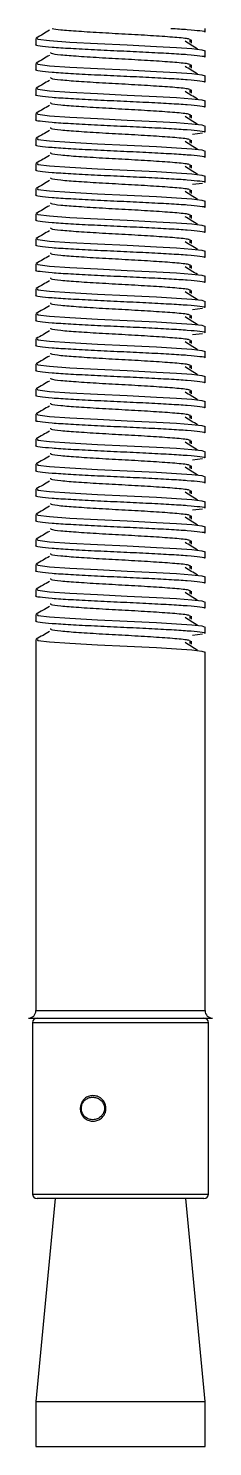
# Model space of a CAD drawing. Header units: millimetres. Extents: x 27 to 146, y -84 to 61.
# Drawn here: x 41.5 to 51.9, y -84.1 to -4.2 of the extents above; entities that cross this region are included whole.
import ezdxf

# ---------------------------------------------------------------- set-up
doc = ezdxf.new("R2010")
doc.units = ezdxf.units.MM

msp = doc.modelspace()

# ---------------------------------------------------------------- linework, layer by layer
at = {"color": 7, "linetype": 'Continuous', "lineweight": 25}
for p, q in [((41.929, -4.737), (41.929, -5.089)), ((51.454, -4.384), (51.454, -4.175)), ((51.454, -5.795), (51.454, -5.442)), ((41.929, -6.148), (41.929, -6.5)), ((51.454, -7.206), (51.454, -6.853)), ((41.929, -7.559), (41.929, -7.912)), ((51.454, -8.617), (51.454, -8.264)), ((41.929, -8.97), (41.929, -9.323)), ((41.929, -10.381), (41.929, -10.734)), ((51.308, -10.083), (50.751, -10.153)), ((51.454, -10.028), (51.454, -9.675)), ((51.454, -11.44), (51.454, -11.087)), ((41.929, -11.792), (41.929, -12.145)), ((51.454, -12.851), (51.454, -12.498)), ((41.929, -13.203), (41.929, -13.556)), ((51.308, -12.905), (50.751, -12.975)), ((51.454, -14.262), (51.454, -13.909)), ((41.929, -14.614), (41.929, -14.967)), ((51.454, -15.673), (51.454, -15.32)), ((41.929, -16.026), (41.929, -16.378)), ((51.454, -17.084), (51.454, -16.731)), ((41.929, -17.437), (41.929, -17.789)), ((51.454, -18.495), (51.454, -18.142)), ((41.929, -18.848), (41.929, -19.2)), ((51.308, -19.961), (50.751, -20.03)), ((51.454, -19.906), (51.454, -19.553)), ((41.929, -20.259), (41.929, -20.612)), ((51.308, -21.372), (50.751, -21.441)), ((51.454, -21.317), (51.454, -20.964)), ((41.929, -21.67), (41.929, -22.023)), ((41.929, -23.081), (41.929, -23.434)), ((51.454, -22.728), (51.454, -22.375)), ((51.454, -24.14), (51.454, -23.787)), ((41.929, -24.492), (41.929, -24.845)), ((51.454, -25.551), (51.454, -25.198)), ((41.929, -25.903), (41.929, -26.256)), ((51.454, -26.962), (51.454, -26.609)), ((41.929, -27.314), (41.929, -27.667)), ((41.929, -28.726), (41.929, -29.078)), ((51.308, -28.428), (50.751, -28.497)), ((51.454, -28.373), (51.454, -28.02)), ((51.454, -29.784), (51.454, -29.431)), ((41.929, -30.137), (41.929, -30.489)), ((51.454, -31.195), (51.454, -30.842)), ((41.929, -31.548), (41.929, -31.9)), ((51.308, -31.25), (50.751, -31.319)), ((51.454, -32.606), (51.454, -32.253)), ((41.929, -32.959), (41.929, -33.312)), ((51.454, -34.017), (51.454, -33.664)), ((41.929, -34.37), (41.929, -34.723)), ((51.454, -35.428), (51.454, -35.075)), ((41.929, -35.781), (41.929, -36.134)), ((51.454, -36.84), (51.454, -36.487)), ((41.929, -37.192), (41.929, -37.545)), ((51.308, -38.305), (50.751, -38.375)), ((51.454, -38.251), (51.454, -37.898)), ((41.929, -38.603), (41.929, -59.504)), ((51.454, -59.504), (51.454, -39.309)), ((41.929, -59.504), (51.454, -59.504)), ((41.502, -59.93), (51.88, -59.93)), ((41.738, -60.184), (41.738, -69.836)), ((51.644, -60.184), (41.738, -60.184)), ((51.644, -69.836), (51.644, -60.184)), ((41.738, -69.836), (51.644, -69.836)), ((43.008, -70.09), (41.929, -81.52)), ((51.39, -70.09), (41.992, -70.09)), ((51.454, -81.52), (50.374, -70.09)), ((41.929, -81.52), (41.929, -84.06)), ((41.929, -81.52), (51.454, -81.52)), ((51.454, -84.06), (51.454, -81.52)), ((41.929, -84.06), (51.454, -84.06))]:
    msp.add_line(p, q, dxfattribs=at)
at = {"color": 7, "linetype": 'Continuous', "lineweight": 25, "flags": 128}
for points in [[(42.001, -4.737), (42.035, -4.783), (42.694, -4.867), (43.847, -4.945), (45.388, -5.028), (47.07, -5.107), (48.725, -5.189), (49.847, -5.253), (50.709, -5.314), (51.267, -5.38), (51.454, -5.442), (51.454, -5.442)], [(42.001, -6.148), (42.035, -6.194), (42.694, -6.278), (43.847, -6.356), (45.388, -6.439), (47.07, -6.518), (48.725, -6.6), (49.847, -6.664), (50.709, -6.725), (51.267, -6.791), (51.454, -6.853), (51.454, -6.853)], [(42.001, -7.559), (42.035, -7.605), (42.694, -7.689), (43.847, -7.767), (45.388, -7.85), (47.07, -7.929), (48.725, -8.011), (49.847, -8.075), (50.709, -8.136), (51.267, -8.202), (51.454, -8.264), (51.454, -8.264)], [(42.001, -8.97), (42.035, -9.017), (42.694, -9.1), (43.847, -9.178), (45.388, -9.261), (47.07, -9.34), (48.725, -9.422), (49.847, -9.486), (50.709, -9.547), (51.267, -9.613), (51.454, -9.675), (51.454, -9.675)], [(42.001, -10.381), (42.035, -10.428), (42.694, -10.511), (43.847, -10.589), (45.388, -10.672), (47.07, -10.751), (48.725, -10.833), (49.847, -10.897), (50.709, -10.958), (51.267, -11.024), (51.454, -11.087), (51.454, -11.087)], [(42.001, -11.792), (42.035, -11.839), (42.694, -11.922), (43.847, -12), (45.388, -12.083), (47.07, -12.162), (48.725, -12.244), (49.847, -12.308), (50.709, -12.37), (51.267, -12.435), (51.454, -12.498), (51.454, -12.498)], [(42.001, -13.203), (42.035, -13.25), (42.694, -13.333), (43.847, -13.411), (45.388, -13.494), (47.07, -13.573), (48.725, -13.655), (49.847, -13.719), (50.709, -13.781), (51.267, -13.846), (51.454, -13.909), (51.454, -13.909)], [(42.001, -14.614), (42.035, -14.661), (42.694, -14.744), (43.847, -14.823), (45.388, -14.906), (47.07, -14.984), (48.725, -15.067), (49.847, -15.13), (50.709, -15.192), (51.267, -15.257), (51.454, -15.32), (51.454, -15.32)], [(42.001, -16.026), (42.035, -16.072), (42.694, -16.155), (43.847, -16.234), (45.388, -16.317), (47.07, -16.395), (48.725, -16.478), (49.847, -16.541), (50.709, -16.603), (51.267, -16.668), (51.454, -16.731), (51.454, -16.731)], [(42.001, -17.437), (42.035, -17.483), (42.694, -17.567), (43.847, -17.645), (45.388, -17.728), (47.07, -17.807), (48.725, -17.889), (49.847, -17.953), (50.709, -18.014), (51.267, -18.08), (51.454, -18.142), (51.454, -18.142)], [(42.001, -18.848), (42.035, -18.894), (42.694, -18.978), (43.847, -19.056), (45.388, -19.139), (47.07, -19.218), (48.725, -19.3), (49.847, -19.364), (50.709, -19.425), (51.267, -19.491), (51.454, -19.553), (51.454, -19.553)], [(42.001, -20.259), (42.035, -20.305), (42.694, -20.389), (43.847, -20.467), (45.388, -20.55), (47.07, -20.629), (48.725, -20.711), (49.847, -20.775), (50.709, -20.836), (51.267, -20.902), (51.454, -20.964), (51.454, -20.964)], [(42.001, -21.67), (42.035, -21.717), (42.694, -21.8), (43.847, -21.878), (45.388, -21.961), (47.07, -22.04), (48.725, -22.122), (49.847, -22.186), (50.709, -22.247), (51.267, -22.313), (51.454, -22.375), (51.454, -22.375)], [(42.001, -23.081), (42.035, -23.128), (42.694, -23.211), (43.847, -23.289), (45.388, -23.372), (47.07, -23.451), (48.725, -23.533), (49.847, -23.597), (50.709, -23.658), (51.267, -23.724), (51.454, -23.787), (51.454, -23.787)], [(42.001, -24.492), (42.035, -24.539), (42.694, -24.622), (43.847, -24.7), (45.388, -24.783), (47.07, -24.862), (48.725, -24.944), (49.847, -25.008), (50.709, -25.07), (51.267, -25.135), (51.454, -25.198), (51.454, -25.198)], [(42.001, -25.903), (42.035, -25.95), (42.694, -26.033), (43.847, -26.111), (45.388, -26.194), (47.07, -26.273), (48.725, -26.355), (49.847, -26.419), (50.709, -26.481), (51.267, -26.546), (51.454, -26.609), (51.454, -26.609)], [(42.001, -27.314), (42.035, -27.361), (42.694, -27.444), (43.847, -27.523), (45.388, -27.606), (47.07, -27.684), (48.725, -27.767), (49.847, -27.83), (50.709, -27.892), (51.267, -27.957), (51.454, -28.02), (51.454, -28.02)], [(42.001, -28.726), (42.035, -28.772), (42.694, -28.855), (43.847, -28.934), (45.388, -29.017), (47.07, -29.095), (48.725, -29.178), (49.847, -29.241), (50.709, -29.303), (51.267, -29.368), (51.454, -29.431), (51.454, -29.431)], [(42.001, -30.137), (42.035, -30.183), (42.694, -30.267), (43.847, -30.345), (45.388, -30.428), (47.07, -30.507), (48.725, -30.589), (49.847, -30.653), (50.709, -30.714), (51.267, -30.78), (51.454, -30.842), (51.454, -30.842)], [(42.001, -31.548), (42.035, -31.594), (42.694, -31.678), (43.847, -31.756), (45.388, -31.839), (47.07, -31.918), (48.725, -32), (49.847, -32.064), (50.709, -32.125), (51.267, -32.191), (51.454, -32.253), (51.454, -32.253)], [(42.001, -32.959), (42.035, -33.005), (42.694, -33.089), (43.847, -33.167), (45.388, -33.25), (47.07, -33.329), (48.725, -33.411), (49.847, -33.475), (50.709, -33.536), (51.267, -33.602), (51.454, -33.664), (51.454, -33.664)], [(42.001, -34.37), (42.035, -34.417), (42.694, -34.5), (43.847, -34.578), (45.388, -34.661), (47.07, -34.74), (48.725, -34.822), (49.847, -34.886), (50.709, -34.947), (51.267, -35.013), (51.454, -35.075), (51.454, -35.075)], [(42.001, -35.781), (42.035, -35.828), (42.694, -35.911), (43.847, -35.989), (45.388, -36.072), (47.07, -36.151), (48.725, -36.233), (49.847, -36.297), (50.709, -36.358), (51.267, -36.424), (51.454, -36.487), (51.454, -36.487)], [(42.001, -37.192), (42.035, -37.239), (42.694, -37.322), (43.847, -37.4), (45.388, -37.483), (47.07, -37.562), (48.725, -37.644), (49.847, -37.708), (50.709, -37.77), (51.267, -37.835), (51.454, -37.898), (51.454, -37.898)], [(42.001, -38.603), (42.035, -38.65), (42.694, -38.733), (43.847, -38.811), (45.388, -38.894), (47.07, -38.973), (48.725, -39.055), (49.847, -39.119), (50.709, -39.181), (51.267, -39.246), (51.454, -39.309), (51.454, -39.309)]]:
    msp.add_lwpolyline(points, dxfattribs=at)
at = {"color": 7, "linetype": 'Continuous', "lineweight": 25}
for centre, radius, start, end in [((41.502, -59.504), 0.426, 270, 0), ((51.88, -59.504), 0.426, 180, 270), ((41.992, -60.184), 0.254, 90, 180), ((51.39, -60.184), 0.254, 0, 90), ((41.992, -69.836), 0.254, 180, 270), ((51.39, -69.836), 0.254, 270, 0)]:
    msp.add_arc(centre, radius, start, end, dxfattribs=at)
for points, knots in [([(42.692, -4.285), (42.571, -4.356), (42.322, -4.5), (42.073, -4.645), (41.945, -4.719)], [0, 0, 0, 0, 0.48719, 1, 1, 1, 1]), ([(42.841, -4.175), (42.979, -4.2), (43.274, -4.254), (44.298, -4.329), (45.645, -4.416), (47.15, -4.495), (48.616, -4.583), (49.799, -4.665), (50.486, -4.735), (50.54, -4.773), (50.552, -4.781)], [0, 0, 0, 0, 0.119458, 0.255425, 0.394089, 0.530233, 0.668668, 0.811529, 0.95629, 1, 1, 1, 1]), ([(49.523, -4.175), (49.854, -4.195), (50.561, -4.237), (51.2, -4.305), (51.5, -4.355), (51.434, -4.38), (51.425, -4.384)], [0, 0, 0, 0, 0.291329, 0.620861, 0.948421, 1, 1, 1, 1]), ([(50.614, -4.958), (50.615, -4.929), (50.615, -4.87), (50.615, -4.811), (50.614, -4.782)], [0, 0, 0, 0, 0.499608, 1, 1, 1, 1]), ([(41.93, -5.089), (41.929, -5.089), (41.858, -5.113), (42.122, -5.159), (42.768, -5.233), (43.852, -5.299), (45.195, -5.373), (46.676, -5.441), (48.142, -5.509), (49.453, -5.581), (50.525, -5.645), (51.204, -5.716), (51.5, -5.766), (51.434, -5.792), (51.425, -5.795)], [0, 0, 0, 0, 0.0005331, 0.1001263, 0.2009376, 0.299586, 0.4004043, 0.4999677, 0.5965049, 0.6943559, 0.7900294, 0.8876655, 0.9847178, 1, 1, 1, 1]), ([(42.749, -5.53), (42.745, -5.546), (42.736, -5.588), (43.282, -5.663), (44.286, -5.74), (45.648, -5.827), (47.149, -5.906), (48.616, -5.994), (49.799, -6.077), (50.486, -6.146), (50.54, -6.184), (50.552, -6.192)], [0, 0, 0, 0, 0.0744068, 0.195268, 0.3195281, 0.4462539, 0.5706754, 0.6971916, 0.827753, 0.9600506, 1, 1, 1, 1]), ([(51.032, -5.347), (50.914, -5.273), (50.679, -5.126), (50.443, -4.978), (50.326, -4.904)], [0, 0, 0, 0, 0.499934, 1, 1, 1, 1]), ([(50.69, -5.001), (50.69, -4.972), (50.69, -4.913), (50.69, -4.854), (50.69, -4.825)], [0, 0, 0, 0, 0.499605, 1, 1, 1, 1]), ([(42.692, -5.697), (42.571, -5.767), (42.322, -5.911), (42.073, -6.056), (41.945, -6.13)], [0, 0, 0, 0, 0.487205, 1, 1, 1, 1]), ([(51.032, -6.758), (50.914, -6.684), (50.679, -6.537), (50.443, -6.389), (50.326, -6.315)], [0, 0, 0, 0, 0.499925, 1, 1, 1, 1]), ([(50.614, -6.369), (50.615, -6.34), (50.615, -6.281), (50.615, -6.222), (50.614, -6.193)], [0, 0, 0, 0, 0.499569, 1, 1, 1, 1]), ([(50.69, -6.412), (50.69, -6.383), (50.69, -6.324), (50.69, -6.265), (50.69, -6.236)], [0, 0, 0, 0, 0.499569, 1, 1, 1, 1]), ([(41.93, -6.5), (41.929, -6.501), (41.858, -6.524), (42.122, -6.57), (42.768, -6.644), (43.852, -6.71), (45.195, -6.784), (46.676, -6.853), (48.142, -6.92), (49.453, -6.992), (50.525, -7.056), (51.204, -7.127), (51.5, -7.177), (51.434, -7.203), (51.425, -7.206)], [0, 0, 0, 0, 0.0005331, 0.1001263, 0.2009376, 0.299586, 0.4004043, 0.4999677, 0.5965049, 0.6943559, 0.7900294, 0.8876655, 0.9847178, 1, 1, 1, 1]), ([(42.692, -7.108), (42.571, -7.178), (42.322, -7.323), (42.073, -7.467), (41.945, -7.541)], [0, 0, 0, 0, 0.487221, 1, 1, 1, 1]), ([(42.749, -6.942), (42.745, -6.957), (42.736, -6.999), (43.282, -7.074), (44.286, -7.151), (45.648, -7.238), (47.149, -7.317), (48.616, -7.405), (49.799, -7.488), (50.486, -7.557), (50.54, -7.595), (50.552, -7.603)], [0, 0, 0, 0, 0.074407, 0.195267, 0.319527, 0.446253, 0.570674, 0.69719, 0.827751, 0.960048, 1, 1, 1, 1]), ([(41.93, -7.912), (41.929, -7.912), (41.858, -7.935), (42.122, -7.981), (42.768, -8.055), (43.852, -8.121), (45.195, -8.195), (46.676, -8.264), (48.142, -8.331), (49.453, -8.403), (50.525, -8.467), (51.204, -8.538), (51.5, -8.588), (51.434, -8.614), (51.425, -8.617)], [0, 0, 0, 0, 0.0005331, 0.1001263, 0.2009376, 0.299586, 0.4004043, 0.4999677, 0.5965049, 0.6943559, 0.7900294, 0.8876655, 0.9847178, 1, 1, 1, 1]), ([(51.032, -8.169), (50.914, -8.095), (50.679, -7.948), (50.443, -7.8), (50.326, -7.727)], [0, 0, 0, 0, 0.499916, 1, 1, 1, 1]), ([(50.614, -7.781), (50.615, -7.751), (50.615, -7.692), (50.615, -7.634), (50.614, -7.604)], [0, 0, 0, 0, 0.49953, 1, 1, 1, 1]), ([(50.69, -7.823), (50.69, -7.794), (50.69, -7.735), (50.69, -7.676), (50.69, -7.647)], [0, 0, 0, 0, 0.499533, 1, 1, 1, 1]), ([(42.692, -8.519), (42.571, -8.589), (42.322, -8.734), (42.073, -8.878), (41.945, -8.952)], [0, 0, 0, 0, 0.4872367, 1, 1, 1, 1]), ([(42.749, -8.353), (42.745, -8.369), (42.736, -8.41), (43.282, -8.485), (44.286, -8.562), (45.648, -8.65), (47.149, -8.728), (48.616, -8.817), (49.799, -8.899), (50.486, -8.969), (50.54, -9.006), (50.552, -9.015)], [0, 0, 0, 0, 0.074406, 0.195267, 0.319526, 0.446251, 0.570672, 0.697187, 0.827748, 0.960045, 1, 1, 1, 1]), ([(41.93, -9.323), (41.929, -9.323), (41.858, -9.346), (42.122, -9.392), (42.768, -9.466), (43.852, -9.532), (45.195, -9.606), (46.676, -9.675), (48.142, -9.743), (49.453, -9.814), (50.525, -9.879), (51.204, -9.949), (51.5, -9.999), (51.434, -10.025), (51.425, -10.028)], [0, 0, 0, 0, 0.0005331, 0.1001263, 0.2009376, 0.299586, 0.4004043, 0.4999677, 0.5965049, 0.6943559, 0.7900294, 0.8876655, 0.9847178, 1, 1, 1, 1]), ([(51.032, -9.58), (50.914, -9.506), (50.679, -9.359), (50.443, -9.211), (50.326, -9.138)], [0, 0, 0, 0, 0.499908, 1, 1, 1, 1]), ([(50.614, -9.192), (50.615, -9.162), (50.615, -9.104), (50.615, -9.045), (50.614, -9.015)], [0, 0, 0, 0, 0.49949, 1, 1, 1, 1]), ([(50.69, -9.234), (50.69, -9.205), (50.69, -9.146), (50.69, -9.088), (50.69, -9.058)], [0, 0, 0, 0, 0.4994975, 1, 1, 1, 1]), ([(42.692, -9.93), (42.571, -10), (42.322, -10.145), (42.073, -10.289), (41.945, -10.363)], [0, 0, 0, 0, 0.487252, 1, 1, 1, 1]), ([(42.749, -9.764), (42.745, -9.78), (42.736, -9.821), (43.282, -9.896), (44.286, -9.973), (45.648, -10.061), (47.149, -10.14), (48.616, -10.228), (49.799, -10.31), (50.486, -10.38), (50.54, -10.417), (50.552, -10.426)], [0, 0, 0, 0, 0.074406, 0.195266, 0.319525, 0.44625, 0.57067, 0.697185, 0.827746, 0.960042, 1, 1, 1, 1]), ([(41.93, -10.734), (41.929, -10.734), (41.858, -10.757), (42.122, -10.803), (42.768, -10.877), (43.852, -10.944), (45.195, -11.017), (46.676, -11.086), (48.142, -11.154), (49.453, -11.225), (50.525, -11.29), (51.204, -11.361), (51.5, -11.41), (51.434, -11.436), (51.425, -11.44)], [0, 0, 0, 0, 0.0005331, 0.1001263, 0.2009376, 0.299586, 0.4004043, 0.4999677, 0.5965049, 0.6943559, 0.7900294, 0.8876655, 0.9847178, 1, 1, 1, 1]), ([(42.749, -11.175), (42.745, -11.191), (42.736, -11.232), (43.282, -11.307), (44.286, -11.384), (45.648, -11.472), (47.149, -11.551), (48.616, -11.639), (49.799, -11.721), (50.486, -11.791), (50.54, -11.828), (50.552, -11.837)], [0, 0, 0, 0, 0.074406, 0.195266, 0.319524, 0.446249, 0.570669, 0.697183, 0.827743, 0.960039, 1, 1, 1, 1]), ([(51.032, -10.991), (50.914, -10.917), (50.679, -10.77), (50.443, -10.623), (50.326, -10.549)], [0, 0, 0, 0, 0.499899, 1, 1, 1, 1]), ([(50.614, -10.603), (50.615, -10.573), (50.615, -10.515), (50.615, -10.456), (50.614, -10.426)], [0, 0, 0, 0, 0.499451, 1, 1, 1, 1]), ([(50.69, -10.646), (50.69, -10.616), (50.69, -10.557), (50.69, -10.499), (50.69, -10.469)], [0, 0, 0, 0, 0.499462, 1, 1, 1, 1]), ([(42.692, -11.341), (42.571, -11.411), (42.322, -11.556), (42.073, -11.7), (41.945, -11.774)], [0, 0, 0, 0, 0.487268, 1, 1, 1, 1]), ([(51.032, -12.402), (50.914, -12.329), (50.679, -12.181), (50.443, -12.034), (50.326, -11.96)], [0, 0, 0, 0, 0.4998907, 1, 1, 1, 1]), ([(50.614, -12.014), (50.615, -11.985), (50.615, -11.926), (50.615, -11.867), (50.614, -11.838)], [0, 0, 0, 0, 0.4994121, 1, 1, 1, 1]), ([(50.69, -12.057), (50.69, -12.027), (50.69, -11.969), (50.69, -11.91), (50.69, -11.88)], [0, 0, 0, 0, 0.499426, 1, 1, 1, 1]), ([(41.93, -12.145), (41.929, -12.145), (41.858, -12.168), (42.122, -12.215), (42.768, -12.288), (43.852, -12.355), (45.195, -12.428), (46.676, -12.497), (48.142, -12.565), (49.453, -12.636), (50.525, -12.701), (51.204, -12.772), (51.5, -12.821), (51.434, -12.847), (51.425, -12.851)], [0, 0, 0, 0, 0.0005331, 0.1001263, 0.2009376, 0.299586, 0.4004043, 0.4999677, 0.5965049, 0.6943559, 0.7900294, 0.8876655, 0.9847178, 1, 1, 1, 1]), ([(42.692, -12.752), (42.571, -12.823), (42.322, -12.967), (42.073, -13.111), (41.945, -13.185)], [0, 0, 0, 0, 0.487284, 1, 1, 1, 1]), ([(42.749, -12.586), (42.745, -12.602), (42.736, -12.644), (43.282, -12.718), (44.286, -12.795), (45.648, -12.883), (47.149, -12.962), (48.616, -13.05), (49.799, -13.132), (50.486, -13.202), (50.54, -13.239), (50.552, -13.248)], [0, 0, 0, 0, 0.074406, 0.195265, 0.319523, 0.446247, 0.570667, 0.697181, 0.827741, 0.960036, 1, 1, 1, 1]), ([(41.93, -13.556), (41.929, -13.556), (41.858, -13.579), (42.122, -13.626), (42.768, -13.699), (43.852, -13.766), (45.195, -13.839), (46.676, -13.908), (48.142, -13.976), (49.453, -14.048), (50.525, -14.112), (51.204, -14.183), (51.5, -14.232), (51.434, -14.258), (51.425, -14.262)], [0, 0, 0, 0, 0.0005331, 0.1001263, 0.2009376, 0.299586, 0.4004043, 0.4999677, 0.5965049, 0.6943559, 0.7900294, 0.8876655, 0.9847178, 1, 1, 1, 1]), ([(51.032, -13.813), (50.914, -13.74), (50.679, -13.592), (50.443, -13.445), (50.326, -13.371)], [0, 0, 0, 0, 0.499882, 1, 1, 1, 1]), ([(50.614, -13.425), (50.615, -13.396), (50.615, -13.337), (50.615, -13.278), (50.614, -13.249)], [0, 0, 0, 0, 0.499373, 1, 1, 1, 1]), ([(50.69, -13.468), (50.69, -13.438), (50.69, -13.38), (50.69, -13.321), (50.69, -13.291)], [0, 0, 0, 0, 0.4993899, 1, 1, 1, 1]), ([(42.692, -14.163), (42.571, -14.234), (42.322, -14.378), (42.073, -14.522), (41.945, -14.597)], [0, 0, 0, 0, 0.487299, 1, 1, 1, 1]), ([(42.749, -13.997), (42.745, -14.013), (42.736, -14.055), (43.282, -14.129), (44.286, -14.206), (45.648, -14.294), (47.149, -14.373), (48.616, -14.461), (49.799, -14.543), (50.486, -14.613), (50.54, -14.65), (50.552, -14.659)], [0, 0, 0, 0, 0.074406, 0.195265, 0.319522, 0.446246, 0.570665, 0.697179, 0.827738, 0.960034, 1, 1, 1, 1]), ([(41.93, -14.967), (41.929, -14.967), (41.858, -14.991), (42.122, -15.037), (42.768, -15.111), (43.852, -15.177), (45.195, -15.251), (46.676, -15.319), (48.142, -15.387), (49.453, -15.459), (50.525, -15.523), (51.204, -15.594), (51.5, -15.643), (51.434, -15.669), (51.425, -15.673)], [0, 0, 0, 0, 0.000533, 0.100126, 0.200938, 0.299586, 0.400404, 0.499968, 0.596505, 0.694356, 0.790029, 0.887666, 0.984718, 1, 1, 1, 1]), ([(51.032, -15.224), (50.914, -15.151), (50.679, -15.003), (50.443, -14.856), (50.326, -14.782)], [0, 0, 0, 0, 0.499874, 1, 1, 1, 1]), ([(50.614, -14.836), (50.615, -14.807), (50.615, -14.748), (50.615, -14.689), (50.614, -14.66)], [0, 0, 0, 0, 0.499334, 1, 1, 1, 1]), ([(50.69, -14.879), (50.69, -14.85), (50.69, -14.791), (50.69, -14.732), (50.69, -14.703)], [0, 0, 0, 0, 0.499354, 1, 1, 1, 1]), ([(42.692, -15.574), (42.571, -15.645), (42.322, -15.789), (42.073, -15.934), (41.945, -16.008)], [0, 0, 0, 0, 0.487315, 1, 1, 1, 1]), ([(42.749, -15.408), (42.745, -15.424), (42.736, -15.466), (43.282, -15.54), (44.286, -15.617), (45.648, -15.705), (47.149, -15.784), (48.616, -15.872), (49.799, -15.954), (50.486, -16.024), (50.54, -16.061), (50.552, -16.07)], [0, 0, 0, 0, 0.074405, 0.195264, 0.319522, 0.446245, 0.570664, 0.697177, 0.827736, 0.960031, 1, 1, 1, 1]), ([(41.93, -16.378), (41.929, -16.378), (41.858, -16.402), (42.122, -16.448), (42.768, -16.522), (43.852, -16.588), (45.195, -16.662), (46.676, -16.73), (48.142, -16.798), (49.453, -16.87), (50.525, -16.934), (51.204, -17.005), (51.5, -17.055), (51.434, -17.08), (51.425, -17.084)], [0, 0, 0, 0, 0.000533, 0.100126, 0.200938, 0.299586, 0.400404, 0.499968, 0.596505, 0.694356, 0.790029, 0.887666, 0.984718, 1, 1, 1, 1]), ([(51.032, -16.636), (50.914, -16.562), (50.679, -16.415), (50.443, -16.267), (50.326, -16.193)], [0, 0, 0, 0, 0.499865, 1, 1, 1, 1]), ([(50.614, -16.247), (50.615, -16.218), (50.615, -16.159), (50.615, -16.1), (50.614, -16.071)], [0, 0, 0, 0, 0.499295, 1, 1, 1, 1]), ([(50.69, -16.29), (50.69, -16.261), (50.69, -16.202), (50.69, -16.143), (50.69, -16.114)], [0, 0, 0, 0, 0.499318, 1, 1, 1, 1]), ([(42.692, -16.985), (42.571, -17.056), (42.322, -17.2), (42.073, -17.345), (41.945, -17.419)], [0, 0, 0, 0, 0.48733, 1, 1, 1, 1]), ([(42.749, -16.819), (42.745, -16.835), (42.736, -16.877), (43.282, -16.952), (44.286, -17.029), (45.648, -17.116), (47.149, -17.195), (48.616, -17.283), (49.799, -17.365), (50.486, -17.435), (50.54, -17.473), (50.552, -17.481)], [0, 0, 0, 0, 0.074405, 0.195263, 0.319521, 0.446243, 0.570662, 0.697175, 0.827734, 0.960028, 1, 1, 1, 1]), ([(50.614, -17.658), (50.615, -17.629), (50.615, -17.57), (50.615, -17.511), (50.614, -17.482)], [0, 0, 0, 0, 0.499255, 1, 1, 1, 1]), ([(50.69, -17.701), (50.69, -17.672), (50.69, -17.613), (50.69, -17.554), (50.69, -17.525)], [0, 0, 0, 0, 0.499282, 1, 1, 1, 1]), ([(41.93, -17.789), (41.929, -17.789), (41.858, -17.813), (42.122, -17.859), (42.768, -17.933), (43.852, -17.999), (45.195, -18.073), (46.676, -18.141), (48.142, -18.209), (49.453, -18.281), (50.525, -18.345), (51.204, -18.416), (51.5, -18.466), (51.434, -18.492), (51.425, -18.495)], [0, 0, 0, 0, 0.000533, 0.100126, 0.200938, 0.299586, 0.400404, 0.499968, 0.596505, 0.694356, 0.790029, 0.887666, 0.984718, 1, 1, 1, 1]), ([(42.749, -18.23), (42.745, -18.246), (42.736, -18.288), (43.282, -18.363), (44.286, -18.44), (45.648, -18.527), (47.149, -18.606), (48.616, -18.694), (49.799, -18.777), (50.486, -18.846), (50.54, -18.884), (50.552, -18.892)], [0, 0, 0, 0, 0.074405, 0.195263, 0.31952, 0.446242, 0.57066, 0.697173, 0.827731, 0.960025, 1, 1, 1, 1]), ([(51.032, -18.047), (50.914, -17.973), (50.679, -17.826), (50.443, -17.678), (50.326, -17.604)], [0, 0, 0, 0, 0.4998565, 1, 1, 1, 1]), ([(42.692, -18.397), (42.571, -18.467), (42.322, -18.611), (42.073, -18.756), (41.945, -18.83)], [0, 0, 0, 0, 0.487346, 1, 1, 1, 1]), ([(51.032, -19.458), (50.914, -19.384), (50.679, -19.237), (50.444, -19.089), (50.326, -19.015)], [0, 0, 0, 0, 0.499848, 1, 1, 1, 1]), ([(50.614, -19.069), (50.615, -19.04), (50.615, -18.981), (50.615, -18.923), (50.614, -18.893)], [0, 0, 0, 0, 0.499216, 1, 1, 1, 1]), ([(50.69, -19.112), (50.69, -19.083), (50.69, -19.024), (50.69, -18.965), (50.69, -18.936)], [0, 0, 0, 0, 0.499247, 1, 1, 1, 1]), ([(41.93, -19.2), (41.929, -19.201), (41.858, -19.224), (42.122, -19.27), (42.768, -19.344), (43.852, -19.41), (45.195, -19.484), (46.676, -19.553), (48.142, -19.62), (49.453, -19.692), (50.525, -19.756), (51.204, -19.827), (51.5, -19.877), (51.434, -19.903), (51.425, -19.906)], [0, 0, 0, 0, 0.000533, 0.100126, 0.200938, 0.299586, 0.400404, 0.499968, 0.596505, 0.694356, 0.790029, 0.887666, 0.984718, 1, 1, 1, 1]), ([(42.692, -19.808), (42.571, -19.878), (42.322, -20.023), (42.073, -20.167), (41.945, -20.241)], [0, 0, 0, 0, 0.487362, 1, 1, 1, 1]), ([(42.749, -19.642), (42.745, -19.657), (42.736, -19.699), (43.282, -19.774), (44.286, -19.851), (45.648, -19.938), (47.149, -20.017), (48.616, -20.105), (49.799, -20.188), (50.486, -20.257), (50.54, -20.295), (50.552, -20.303)], [0, 0, 0, 0, 0.074405, 0.195262, 0.319519, 0.446241, 0.570659, 0.697171, 0.827729, 0.960022, 1, 1, 1, 1]), ([(41.93, -20.612), (41.929, -20.612), (41.858, -20.635), (42.122, -20.681), (42.768, -20.755), (43.852, -20.821), (45.195, -20.895), (46.676, -20.964), (48.142, -21.031), (49.453, -21.103), (50.525, -21.167), (51.204, -21.238), (51.5, -21.288), (51.434, -21.314), (51.425, -21.317)], [0, 0, 0, 0, 0.000533, 0.100126, 0.200938, 0.299586, 0.400404, 0.499968, 0.596505, 0.694356, 0.790029, 0.887666, 0.984718, 1, 1, 1, 1]), ([(51.032, -20.869), (50.914, -20.795), (50.68, -20.648), (50.444, -20.5), (50.326, -20.427)], [0, 0, 0, 0, 0.499839, 1, 1, 1, 1]), ([(50.614, -20.481), (50.615, -20.451), (50.615, -20.392), (50.615, -20.334), (50.614, -20.304)], [0, 0, 0, 0, 0.499177, 1, 1, 1, 1]), ([(50.69, -20.523), (50.69, -20.494), (50.69, -20.435), (50.69, -20.376), (50.69, -20.347)], [0, 0, 0, 0, 0.499211, 1, 1, 1, 1]), ([(42.692, -21.219), (42.571, -21.289), (42.322, -21.434), (42.072, -21.578), (41.945, -21.652)], [0, 0, 0, 0, 0.4873773, 1, 1, 1, 1]), ([(42.749, -21.053), (42.745, -21.069), (42.736, -21.11), (43.282, -21.185), (44.286, -21.262), (45.648, -21.35), (47.149, -21.428), (48.616, -21.517), (49.799, -21.599), (50.486, -21.669), (50.54, -21.706), (50.552, -21.715)], [0, 0, 0, 0, 0.074405, 0.195262, 0.319518, 0.44624, 0.570657, 0.697169, 0.827726, 0.96002, 1, 1, 1, 1]), ([(41.93, -22.023), (41.929, -22.023), (41.858, -22.046), (42.122, -22.092), (42.768, -22.166), (43.852, -22.232), (45.195, -22.306), (46.676, -22.375), (48.142, -22.443), (49.453, -22.514), (50.525, -22.579), (51.204, -22.649), (51.5, -22.699), (51.434, -22.725), (51.425, -22.728)], [0, 0, 0, 0, 0.000533, 0.100126, 0.200938, 0.299586, 0.400404, 0.499968, 0.596505, 0.694356, 0.790029, 0.887666, 0.984718, 1, 1, 1, 1]), ([(51.032, -22.28), (50.914, -22.206), (50.68, -22.059), (50.444, -21.911), (50.326, -21.838)], [0, 0, 0, 0, 0.499831, 1, 1, 1, 1]), ([(50.614, -21.892), (50.615, -21.862), (50.615, -21.804), (50.615, -21.745), (50.614, -21.715)], [0, 0, 0, 0, 0.499138, 1, 1, 1, 1]), ([(50.69, -21.934), (50.69, -21.905), (50.69, -21.846), (50.69, -21.788), (50.69, -21.758)], [0, 0, 0, 0, 0.4991749, 1, 1, 1, 1]), ([(42.692, -22.63), (42.571, -22.7), (42.322, -22.845), (42.072, -22.989), (41.945, -23.063)], [0, 0, 0, 0, 0.487393, 1, 1, 1, 1]), ([(42.749, -22.464), (42.745, -22.48), (42.736, -22.521), (43.282, -22.596), (44.286, -22.673), (45.648, -22.761), (47.149, -22.84), (48.616, -22.928), (49.799, -23.01), (50.486, -23.08), (50.54, -23.117), (50.552, -23.126)], [0, 0, 0, 0, 0.074404, 0.195261, 0.319517, 0.446238, 0.570655, 0.697167, 0.827724, 0.960017, 1, 1, 1, 1]), ([(50.614, -23.303), (50.615, -23.273), (50.615, -23.215), (50.615, -23.156), (50.614, -23.126)], [0, 0, 0, 0, 0.499099, 1, 1, 1, 1]), ([(41.93, -23.434), (41.929, -23.434), (41.858, -23.457), (42.122, -23.503), (42.768, -23.577), (43.852, -23.644), (45.195, -23.717), (46.676, -23.786), (48.142, -23.854), (49.453, -23.925), (50.525, -23.99), (51.204, -24.061), (51.5, -24.11), (51.434, -24.136), (51.425, -24.14)], [0, 0, 0, 0, 0.000533, 0.100126, 0.200938, 0.299586, 0.400404, 0.499968, 0.596505, 0.694356, 0.790029, 0.887666, 0.984718, 1, 1, 1, 1]), ([(42.749, -23.875), (42.745, -23.891), (42.736, -23.932), (43.282, -24.007), (44.286, -24.084), (45.648, -24.172), (47.149, -24.251), (48.616, -24.339), (49.799, -24.421), (50.486, -24.491), (50.54, -24.528), (50.552, -24.537)], [0, 0, 0, 0, 0.0744041, 0.1952606, 0.3195159, 0.446237, 0.5706537, 0.697165, 0.8277214, 0.9600139, 1, 1, 1, 1]), ([(51.032, -23.691), (50.914, -23.617), (50.68, -23.47), (50.444, -23.323), (50.326, -23.249)], [0, 0, 0, 0, 0.499822, 1, 1, 1, 1]), ([(50.69, -23.346), (50.69, -23.316), (50.69, -23.257), (50.69, -23.199), (50.69, -23.169)], [0, 0, 0, 0, 0.499139, 1, 1, 1, 1]), ([(42.692, -24.041), (42.571, -24.111), (42.322, -24.256), (42.072, -24.4), (41.945, -24.474)], [0, 0, 0, 0, 0.487408, 1, 1, 1, 1]), ([(51.032, -25.102), (50.914, -25.029), (50.68, -24.881), (50.444, -24.734), (50.326, -24.66)], [0, 0, 0, 0, 0.4998139, 1, 1, 1, 1]), ([(50.614, -24.714), (50.615, -24.685), (50.615, -24.626), (50.615, -24.567), (50.614, -24.538)], [0, 0, 0, 0, 0.49906, 1, 1, 1, 1]), ([(50.69, -24.757), (50.69, -24.727), (50.69, -24.669), (50.69, -24.61), (50.69, -24.58)], [0, 0, 0, 0, 0.499103, 1, 1, 1, 1]), ([(41.93, -24.845), (41.929, -24.845), (41.858, -24.868), (42.122, -24.915), (42.768, -24.988), (43.852, -25.055), (45.195, -25.128), (46.676, -25.197), (48.142, -25.265), (49.453, -25.336), (50.525, -25.401), (51.204, -25.472), (51.5, -25.521), (51.434, -25.547), (51.425, -25.551)], [0, 0, 0, 0, 0.0005331, 0.1001263, 0.2009376, 0.299586, 0.4004043, 0.4999677, 0.5965049, 0.6943559, 0.7900294, 0.8876655, 0.9847178, 1, 1, 1, 1]), ([(42.692, -25.452), (42.571, -25.523), (42.322, -25.667), (42.072, -25.811), (41.945, -25.885)], [0, 0, 0, 0, 0.487424, 1, 1, 1, 1]), ([(42.749, -25.286), (42.745, -25.302), (42.736, -25.344), (43.282, -25.418), (44.286, -25.495), (45.648, -25.583), (47.149, -25.662), (48.616, -25.75), (49.799, -25.832), (50.486, -25.902), (50.54, -25.939), (50.552, -25.948)], [0, 0, 0, 0, 0.074404, 0.19526, 0.319515, 0.446236, 0.570652, 0.697163, 0.827719, 0.960011, 1, 1, 1, 1]), ([(41.93, -26.256), (41.929, -26.256), (41.858, -26.279), (42.122, -26.326), (42.768, -26.399), (43.852, -26.466), (45.195, -26.539), (46.676, -26.608), (48.142, -26.676), (49.453, -26.748), (50.525, -26.812), (51.204, -26.883), (51.5, -26.932), (51.434, -26.958), (51.425, -26.962)], [0, 0, 0, 0, 0.000533, 0.100126, 0.200938, 0.299586, 0.400404, 0.499968, 0.596505, 0.694356, 0.790029, 0.887666, 0.984718, 1, 1, 1, 1]), ([(51.032, -26.513), (50.914, -26.44), (50.68, -26.292), (50.444, -26.145), (50.326, -26.071)], [0, 0, 0, 0, 0.499805, 1, 1, 1, 1]), ([(50.614, -26.125), (50.615, -26.096), (50.615, -26.037), (50.615, -25.978), (50.614, -25.949)], [0, 0, 0, 0, 0.499021, 1, 1, 1, 1]), ([(50.69, -26.168), (50.69, -26.138), (50.69, -26.08), (50.69, -26.021), (50.69, -25.991)], [0, 0, 0, 0, 0.499068, 1, 1, 1, 1]), ([(42.692, -26.863), (42.571, -26.934), (42.322, -27.078), (42.072, -27.223), (41.945, -27.297)], [0, 0, 0, 0, 0.48744, 1, 1, 1, 1]), ([(42.749, -26.697), (42.745, -26.713), (42.736, -26.755), (43.282, -26.829), (44.286, -26.906), (45.648, -26.994), (47.149, -27.073), (48.616, -27.161), (49.799, -27.243), (50.486, -27.313), (50.54, -27.35), (50.552, -27.359)], [0, 0, 0, 0, 0.074404, 0.19526, 0.319514, 0.446234, 0.57065, 0.697161, 0.827717, 0.960008, 1, 1, 1, 1]), ([(41.93, -27.667), (41.929, -27.667), (41.858, -27.691), (42.122, -27.737), (42.768, -27.811), (43.852, -27.877), (45.195, -27.951), (46.676, -28.019), (48.142, -28.087), (49.453, -28.159), (50.525, -28.223), (51.204, -28.294), (51.5, -28.343), (51.434, -28.369), (51.425, -28.373)], [0, 0, 0, 0, 0.0005331, 0.1001263, 0.2009376, 0.299586, 0.4004043, 0.4999677, 0.5965049, 0.6943559, 0.7900294, 0.8876655, 0.9847178, 1, 1, 1, 1]), ([(51.032, -27.924), (50.914, -27.851), (50.68, -27.703), (50.444, -27.556), (50.326, -27.482)], [0, 0, 0, 0, 0.499797, 1, 1, 1, 1]), ([(50.614, -27.536), (50.615, -27.507), (50.615, -27.448), (50.615, -27.389), (50.614, -27.36)], [0, 0, 0, 0, 0.498982, 1, 1, 1, 1]), ([(50.69, -27.579), (50.69, -27.55), (50.69, -27.491), (50.69, -27.432), (50.69, -27.403)], [0, 0, 0, 0, 0.499032, 1, 1, 1, 1]), ([(42.692, -28.274), (42.571, -28.345), (42.322, -28.489), (42.072, -28.634), (41.945, -28.708)], [0, 0, 0, 0, 0.487455, 1, 1, 1, 1]), ([(42.749, -28.108), (42.745, -28.124), (42.736, -28.166), (43.282, -28.24), (44.286, -28.317), (45.648, -28.405), (47.149, -28.484), (48.616, -28.572), (49.799, -28.654), (50.486, -28.724), (50.54, -28.761), (50.552, -28.77)], [0, 0, 0, 0, 0.074403, 0.195259, 0.319513, 0.446233, 0.570649, 0.697159, 0.827714, 0.960005, 1, 1, 1, 1]), ([(41.93, -29.078), (41.929, -29.078), (41.858, -29.102), (42.122, -29.148), (42.768, -29.222), (43.852, -29.288), (45.195, -29.362), (46.676, -29.43), (48.142, -29.498), (49.453, -29.57), (50.525, -29.634), (51.204, -29.705), (51.5, -29.755), (51.434, -29.78), (51.425, -29.784)], [0, 0, 0, 0, 0.000533, 0.100126, 0.200938, 0.299586, 0.400404, 0.499968, 0.596505, 0.694356, 0.790029, 0.887666, 0.984718, 1, 1, 1, 1]), ([(42.749, -29.519), (42.745, -29.535), (42.736, -29.577), (43.282, -29.652), (44.286, -29.729), (45.648, -29.816), (47.149, -29.895), (48.616, -29.983), (49.799, -30.065), (50.486, -30.135), (50.54, -30.173), (50.552, -30.181)], [0, 0, 0, 0, 0.074403, 0.195258, 0.319512, 0.446232, 0.570647, 0.697157, 0.827712, 0.960003, 1, 1, 1, 1]), ([(51.032, -29.336), (50.914, -29.262), (50.68, -29.115), (50.444, -28.967), (50.326, -28.893)], [0, 0, 0, 0, 0.499788, 1, 1, 1, 1]), ([(50.614, -28.947), (50.615, -28.918), (50.615, -28.859), (50.615, -28.8), (50.614, -28.771)], [0, 0, 0, 0, 0.498943, 1, 1, 1, 1]), ([(50.69, -28.99), (50.69, -28.961), (50.69, -28.902), (50.69, -28.843), (50.69, -28.814)], [0, 0, 0, 0, 0.498996, 1, 1, 1, 1]), ([(42.692, -29.685), (42.571, -29.756), (42.322, -29.9), (42.072, -30.045), (41.945, -30.119)], [0, 0, 0, 0, 0.487471, 1, 1, 1, 1]), ([(51.032, -30.747), (50.914, -30.673), (50.68, -30.526), (50.444, -30.378), (50.326, -30.304)], [0, 0, 0, 0, 0.49978, 1, 1, 1, 1]), ([(50.614, -30.358), (50.615, -30.329), (50.615, -30.27), (50.615, -30.211), (50.614, -30.182)], [0, 0, 0, 0, 0.498904, 1, 1, 1, 1]), ([(50.69, -30.401), (50.69, -30.372), (50.69, -30.313), (50.69, -30.254), (50.69, -30.225)], [0, 0, 0, 0, 0.49896, 1, 1, 1, 1]), ([(41.93, -30.489), (41.929, -30.489), (41.858, -30.513), (42.122, -30.559), (42.768, -30.633), (43.852, -30.699), (45.195, -30.773), (46.676, -30.841), (48.142, -30.909), (49.453, -30.981), (50.525, -31.045), (51.204, -31.116), (51.5, -31.166), (51.434, -31.192), (51.425, -31.195)], [0, 0, 0, 0, 0.0005331, 0.1001263, 0.2009376, 0.299586, 0.4004043, 0.4999677, 0.5965049, 0.6943559, 0.7900294, 0.8876655, 0.9847178, 1, 1, 1, 1]), ([(42.692, -31.097), (42.571, -31.167), (42.322, -31.311), (42.072, -31.456), (41.945, -31.53)], [0, 0, 0, 0, 0.4874864, 1, 1, 1, 1]), ([(42.749, -30.93), (42.745, -30.946), (42.736, -30.988), (43.282, -31.063), (44.286, -31.14), (45.648, -31.227), (47.149, -31.306), (48.616, -31.394), (49.799, -31.477), (50.486, -31.546), (50.54, -31.584), (50.552, -31.592)], [0, 0, 0, 0, 0.0744031, 0.1952578, 0.3195113, 0.4462305, 0.5706453, 0.6971548, 0.8277093, 0.9599998, 1, 1, 1, 1]), ([(41.93, -31.9), (41.929, -31.901), (41.858, -31.924), (42.122, -31.97), (42.768, -32.044), (43.852, -32.11), (45.195, -32.184), (46.676, -32.253), (48.142, -32.32), (49.453, -32.392), (50.525, -32.456), (51.204, -32.527), (51.5, -32.577), (51.434, -32.603), (51.425, -32.606)], [0, 0, 0, 0, 0.0005331, 0.1001263, 0.2009376, 0.299586, 0.4004043, 0.4999677, 0.5965049, 0.6943559, 0.7900294, 0.8876655, 0.9847178, 1, 1, 1, 1]), ([(51.032, -32.158), (50.914, -32.084), (50.68, -31.937), (50.444, -31.789), (50.326, -31.715)], [0, 0, 0, 0, 0.499771, 1, 1, 1, 1]), ([(50.614, -31.769), (50.615, -31.74), (50.616, -31.681), (50.615, -31.623), (50.614, -31.593)], [0, 0, 0, 0, 0.498865, 1, 1, 1, 1]), ([(50.69, -31.812), (50.69, -31.783), (50.69, -31.724), (50.69, -31.665), (50.69, -31.636)], [0, 0, 0, 0, 0.498924, 1, 1, 1, 1]), ([(42.692, -32.508), (42.571, -32.578), (42.322, -32.723), (42.072, -32.867), (41.945, -32.941)], [0, 0, 0, 0, 0.487502, 1, 1, 1, 1]), ([(42.749, -32.342), (42.745, -32.357), (42.736, -32.399), (43.282, -32.474), (44.286, -32.551), (45.648, -32.638), (47.149, -32.717), (48.616, -32.805), (49.799, -32.888), (50.486, -32.957), (50.54, -32.995), (50.552, -33.003)], [0, 0, 0, 0, 0.074403, 0.195257, 0.31951, 0.446229, 0.570644, 0.697153, 0.827707, 0.959997, 1, 1, 1, 1]), ([(41.93, -33.312), (41.929, -33.312), (41.858, -33.335), (42.122, -33.381), (42.768, -33.455), (43.852, -33.521), (45.195, -33.595), (46.676, -33.664), (48.142, -33.731), (49.453, -33.803), (50.525, -33.867), (51.204, -33.938), (51.5, -33.988), (51.434, -34.014), (51.425, -34.017)], [0, 0, 0, 0, 0.0005331, 0.1001263, 0.2009376, 0.299586, 0.4004043, 0.4999677, 0.5965049, 0.6943559, 0.7900294, 0.8876655, 0.9847178, 1, 1, 1, 1]), ([(51.032, -33.569), (50.914, -33.495), (50.68, -33.348), (50.444, -33.2), (50.326, -33.127)], [0, 0, 0, 0, 0.499763, 1, 1, 1, 1]), ([(50.614, -33.181), (50.615, -33.151), (50.616, -33.092), (50.615, -33.034), (50.614, -33.004)], [0, 0, 0, 0, 0.498826, 1, 1, 1, 1]), ([(50.69, -33.223), (50.69, -33.194), (50.69, -33.135), (50.69, -33.076), (50.69, -33.047)], [0, 0, 0, 0, 0.498889, 1, 1, 1, 1]), ([(42.692, -33.919), (42.571, -33.989), (42.322, -34.134), (42.072, -34.278), (41.945, -34.352)], [0, 0, 0, 0, 0.487518, 1, 1, 1, 1]), ([(42.749, -33.753), (42.745, -33.769), (42.736, -33.81), (43.282, -33.885), (44.286, -33.962), (45.648, -34.05), (47.149, -34.128), (48.616, -34.217), (49.799, -34.299), (50.486, -34.369), (50.54, -34.406), (50.552, -34.415)], [0, 0, 0, 0, 0.074403, 0.195257, 0.319509, 0.446228, 0.570642, 0.697151, 0.827704, 0.959994, 1, 1, 1, 1]), ([(41.93, -34.723), (41.929, -34.723), (41.858, -34.746), (42.122, -34.792), (42.768, -34.866), (43.852, -34.932), (45.195, -35.006), (46.676, -35.075), (48.142, -35.143), (49.453, -35.214), (50.525, -35.279), (51.204, -35.349), (51.5, -35.399), (51.434, -35.425), (51.425, -35.428)], [0, 0, 0, 0, 0.000533, 0.100126, 0.200938, 0.299586, 0.400404, 0.499968, 0.596505, 0.694356, 0.790029, 0.887666, 0.984718, 1, 1, 1, 1]), ([(51.032, -34.98), (50.915, -34.906), (50.68, -34.759), (50.444, -34.611), (50.326, -34.538)], [0, 0, 0, 0, 0.499754, 1, 1, 1, 1]), ([(50.614, -34.592), (50.615, -34.562), (50.616, -34.504), (50.615, -34.445), (50.614, -34.415)], [0, 0, 0, 0, 0.4987868, 1, 1, 1, 1]), ([(50.69, -34.634), (50.69, -34.605), (50.69, -34.546), (50.69, -34.488), (50.69, -34.458)], [0, 0, 0, 0, 0.498853, 1, 1, 1, 1]), ([(42.692, -35.33), (42.571, -35.4), (42.322, -35.545), (42.072, -35.689), (41.945, -35.763)], [0, 0, 0, 0, 0.4875331, 1, 1, 1, 1]), ([(42.749, -35.164), (42.745, -35.18), (42.736, -35.221), (43.282, -35.296), (44.286, -35.373), (45.648, -35.461), (47.149, -35.54), (48.616, -35.628), (49.799, -35.71), (50.486, -35.78), (50.54, -35.817), (50.552, -35.826)], [0, 0, 0, 0, 0.074402, 0.195256, 0.319509, 0.446227, 0.57064, 0.697149, 0.827702, 0.959991, 1, 1, 1, 1]), ([(50.614, -36.003), (50.615, -35.973), (50.616, -35.915), (50.615, -35.856), (50.614, -35.826)], [0, 0, 0, 0, 0.498748, 1, 1, 1, 1]), ([(50.69, -36.046), (50.69, -36.016), (50.69, -35.957), (50.69, -35.899), (50.69, -35.869)], [0, 0, 0, 0, 0.498817, 1, 1, 1, 1]), ([(41.93, -36.134), (41.929, -36.134), (41.858, -36.157), (42.122, -36.203), (42.768, -36.277), (43.852, -36.344), (45.195, -36.417), (46.676, -36.486), (48.142, -36.554), (49.453, -36.625), (50.525, -36.69), (51.204, -36.761), (51.5, -36.81), (51.434, -36.836), (51.425, -36.84)], [0, 0, 0, 0, 0.000533, 0.100126, 0.200938, 0.299586, 0.400404, 0.499968, 0.596505, 0.694356, 0.790029, 0.887666, 0.984718, 1, 1, 1, 1]), ([(42.692, -36.741), (42.571, -36.811), (42.322, -36.956), (42.072, -37.1), (41.945, -37.174)], [0, 0, 0, 0, 0.487549, 1, 1, 1, 1]), ([(42.749, -36.575), (42.745, -36.591), (42.736, -36.632), (43.282, -36.707), (44.286, -36.784), (45.648, -36.872), (47.149, -36.951), (48.616, -37.039), (49.799, -37.121), (50.486, -37.191), (50.54, -37.228), (50.552, -37.237)], [0, 0, 0, 0, 0.074402, 0.195256, 0.319508, 0.446225, 0.570639, 0.697147, 0.8277, 0.959989, 1, 1, 1, 1]), ([(51.032, -36.391), (50.915, -36.317), (50.68, -36.17), (50.444, -36.023), (50.326, -35.949)], [0, 0, 0, 0, 0.499746, 1, 1, 1, 1]), ([(41.93, -37.545), (41.929, -37.545), (41.858, -37.568), (42.122, -37.615), (42.768, -37.688), (43.852, -37.755), (45.195, -37.828), (46.676, -37.897), (48.142, -37.965), (49.453, -38.036), (50.525, -38.101), (51.204, -38.172), (51.5, -38.221), (51.434, -38.247), (51.425, -38.251)], [0, 0, 0, 0, 0.000533, 0.100126, 0.200938, 0.299586, 0.400404, 0.499968, 0.596505, 0.694356, 0.790029, 0.887666, 0.984718, 1, 1, 1, 1]), ([(51.032, -37.802), (50.915, -37.729), (50.68, -37.581), (50.444, -37.434), (50.326, -37.36)], [0, 0, 0, 0, 0.4997374, 1, 1, 1, 1]), ([(50.614, -37.414), (50.615, -37.385), (50.616, -37.326), (50.615, -37.267), (50.614, -37.238)], [0, 0, 0, 0, 0.498709, 1, 1, 1, 1]), ([(50.69, -37.457), (50.69, -37.427), (50.69, -37.369), (50.69, -37.31), (50.69, -37.28)], [0, 0, 0, 0, 0.4987816, 1, 1, 1, 1]), ([(42.692, -38.152), (42.571, -38.223), (42.322, -38.367), (42.072, -38.511), (41.945, -38.585)], [0, 0, 0, 0, 0.487564, 1, 1, 1, 1]), ([(42.749, -37.986), (42.745, -38.002), (42.736, -38.044), (43.282, -38.118), (44.286, -38.195), (45.648, -38.283), (47.149, -38.362), (48.616, -38.45), (49.799, -38.532), (50.486, -38.602), (50.54, -38.639), (50.552, -38.648)], [0, 0, 0, 0, 0.074402, 0.195255, 0.319507, 0.446224, 0.570637, 0.697145, 0.827697, 0.959986, 1, 1, 1, 1]), ([(51.032, -39.213), (50.915, -39.14), (50.681, -38.992), (50.444, -38.845), (50.326, -38.771)], [0, 0, 0, 0, 0.499729, 1, 1, 1, 1]), ([(50.614, -38.825), (50.615, -38.796), (50.616, -38.737), (50.615, -38.678), (50.614, -38.649)], [0, 0, 0, 0, 0.49867, 1, 1, 1, 1]), ([(50.69, -38.868), (50.69, -38.838), (50.69, -38.78), (50.69, -38.721), (50.69, -38.691)], [0, 0, 0, 0, 0.498746, 1, 1, 1, 1]), ([(45.132, -64.288), (45.215, -64.296), (45.385, -64.312), (45.617, -64.447), (45.79, -64.648), (45.877, -64.885), (45.877, -65.124), (45.803, -65.342), (45.664, -65.527), (45.468, -65.667), (45.249, -65.734), (45.019, -65.735), (44.796, -65.665), (44.598, -65.51), (44.467, -65.294), (44.417, -65.053), (44.44, -64.82), (44.528, -64.611), (44.676, -64.44), (44.881, -64.314), (45.045, -64.297), (45.132, -64.288)], [0, 0, 0, 0, 0.055475, 0.114491, 0.171552, 0.224794, 0.274343, 0.322247, 0.371008, 0.422488, 0.477441, 0.521383, 0.577664, 0.6344, 0.690219, 0.742067, 0.790771, 0.838704, 0.88823, 0.940872, 1, 1, 1, 1]), ([(45.121, -64.375), (45.117, -64.375), (45.038, -64.376), (44.891, -64.404), (44.71, -64.508), (44.577, -64.659), (44.498, -64.842), (44.476, -65.048), (44.522, -65.26), (44.64, -65.45), (44.819, -65.586), (45.019, -65.648), (45.227, -65.647), (45.424, -65.588), (45.6, -65.465), (45.726, -65.302), (45.793, -65.11), (45.793, -64.9), (45.714, -64.691), (45.558, -64.514), (45.348, -64.397), (45.196, -64.382), (45.121, -64.375)], [0, 0, 0, 0, 0.003136, 0.060193, 0.112809, 0.16227, 0.209787, 0.25786, 0.309089, 0.364608, 0.421537, 0.478381, 0.522851, 0.578352, 0.630029, 0.678596, 0.725992, 0.774883, 0.827581, 0.884506, 0.943894, 1, 1, 1, 1])]:
    msp.add_open_spline(points, degree=3, knots=knots, dxfattribs=at)

doc.saveas('drawing.dxf')
